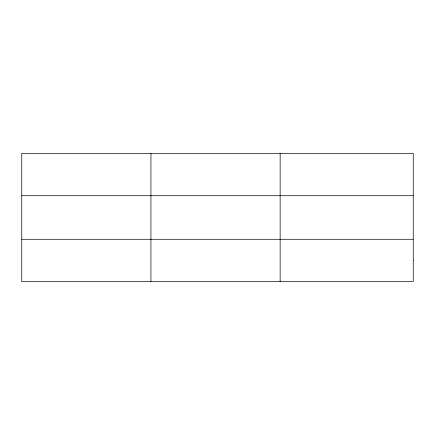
<?xml version="1.0" encoding="UTF-8"?>
<svg xmlns="http://www.w3.org/2000/svg" width="435" height="435" viewBox="0 0 435 435"><rect width="100%" height="100%" fill="white"/><g stroke="black" fill="none" stroke-linecap="round" stroke-linejoin="round"><path stroke-width="0.65" d="M150.945 281.57L150.945 153.43M280.14 281.57L280.14 153.43M21.75 195.717L413.25 195.717M21.75 239.283L413.25 239.283M413.25 260.429L413.25 281.57L21.75 281.57L21.75 153.43L413.25 153.43L413.25 260.429"/></g></svg>
